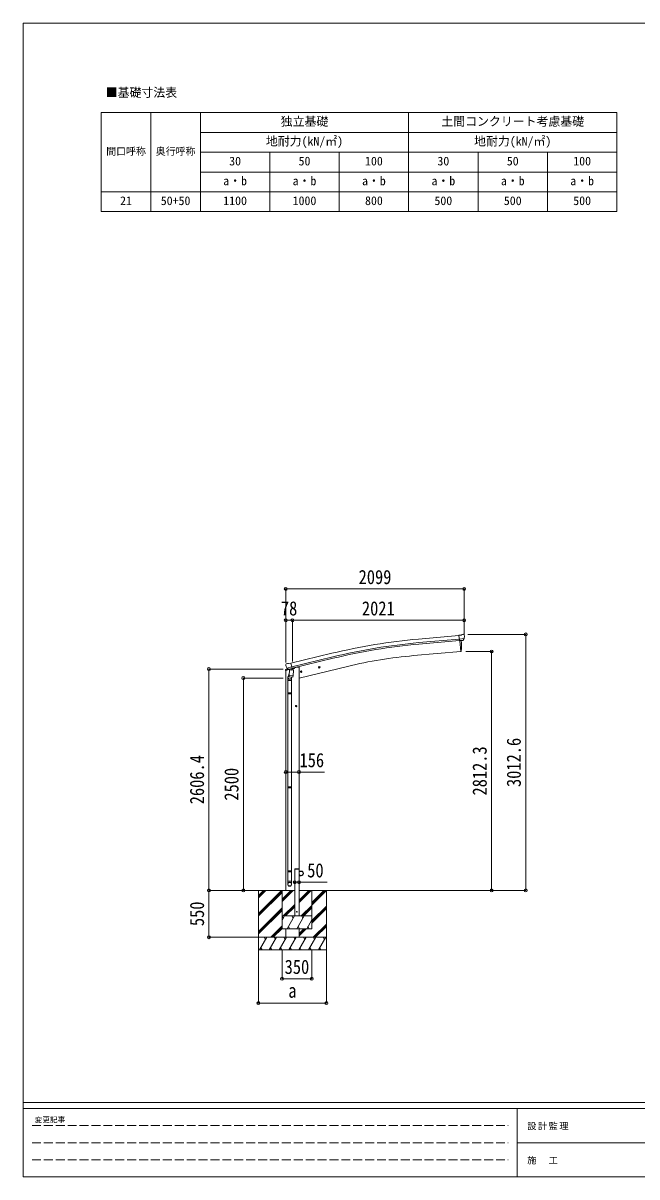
# Model space of a CAD drawing. Units: millimetres at full size, with parts at other scales. Extents: x -9783 to 9892, y -6828 to 6752.
# Drawn here: x -9783 to -2561, y -6828 to 6752 of the extents above; entities that cross this region are included whole.
import ezdxf
from ezdxf.enums import TextEntityAlignment as Align

# ---------------------------------------------------------------- set-up
doc = ezdxf.new("R2010")
doc.units = ezdxf.units.MM
doc.header["$LTSCALE"] = 35
doc.header["$PDMODE"] = 32
doc.header["$PDSIZE"] = 35
doc.linetypes.add('DASHED3', pattern=[4, 3, -1])
for name, color, linetype, lineweight in [('0-0_0', 7, 'Continuous', 9), ('0-1_本体', 4, 'Continuous', 9), ('0-2_部品', 7, 'Continuous', 9), ('0-4_TABLE1', 3, 'Continuous', 9), ('0-5_DIM1', 3, 'Continuous', 9), ('0-A_寸法', 6, 'Continuous', 9), ('1-0_FRAME', 7, 'Continuous', 18), ('F-0_240', 7, 'Continuous', 9)]:
    doc.layers.add(name, color=color, linetype=linetype, lineweight=lineweight)
doc.styles.add('ＭＳ ゴシック', font='')
doc.styles.get('ＭＳ ゴシック').set_extended_font_data('MS Gothic')

msp = doc.modelspace()

# ---------------------------------------------------------------- linework, layer by layer
at = {"layer": '0-0_0'}
for p, q in [((-6691.93, -3456.63), (-7042.23, -3456.63)), ((-7014.18, -3456.63), (-7014.18, -4156.63)), ((-7014.18, -3728.13), (-6742.67, -3456.63)), ((-7014.18, -3516), (-6954.81, -3456.63)), ((-7014.18, -3530.14), (-6940.67, -3456.63)), ((-7014.18, -3544.28), (-6926.52, -3456.63)), ((-7014.18, -3742.27), (-6736.43, -3464.53)), ((-7014.18, -3756.42), (-6736.43, -3478.67)), ((-6736.43, -3456.63), (-6736.43, -3906.63)), ((-6736.43, -3558.98), (-6634.08, -3456.63)), ((-6736.43, -3573.12), (-6619.94, -3456.63)), ((-6736.43, -3587.26), (-6605.79, -3456.63)), ((-6692.43, -3456.63), (-6586.43, -3456.63)), ((-6536.43, -3456.63), (-4548.6, -3456.63)), ((-6536.43, -3599.4), (-6393.66, -3456.63)), ((-6536.43, -3585.25), (-6407.8, -3456.63)), ((-6536.43, -3571.11), (-6421.95, -3456.63)), ((-6386.43, -3906.63), (-6386.43, -3456.63)), ((-6386.43, -3628.14), (-6214.91, -3456.63)), ((-6386.43, -3599.86), (-6243.2, -3456.63)), ((-6386.43, -3614), (-6229.05, -3456.63)), ((-6214.18, -3456.63), (-6214.18, -4156.63)), ((-7014.18, -3940.26), (-6736.43, -3662.52)), ((-6721.95, -3756.63), (-6586.43, -3621.11)), ((-6707.81, -3756.63), (-6586.43, -3635.25)), ((-6693.66, -3756.63), (-6586.43, -3649.4)), ((-6509.82, -3756.63), (-6386.43, -3633.24)), ((-6495.67, -3756.63), (-6386.43, -3647.39)), ((-6481.53, -3756.63), (-6386.43, -3661.53)), ((-6386.43, -3811.99), (-6214.18, -3639.74)), ((-6386.43, -3826.13), (-6214.18, -3653.89)), ((-7014.18, -3954.41), (-6736.43, -3676.66)), ((-7014.18, -3968.55), (-6736.43, -3690.8)), ((-6736.43, -3809.75), (-6705.76, -3756.63)), ((-6736.43, -3756.63), (-6386.43, -3756.63)), ((-6720.76, -3782.62), (-6735.76, -3756.63)), ((-6676.89, -3906.63), (-6590.29, -3756.63)), ((-6605.29, -3782.62), (-6620.29, -3756.63)), ((-6561.42, -3906.63), (-6474.82, -3756.63)), ((-6489.82, -3782.61), (-6504.82, -3756.63)), ((-6386.43, -3840.28), (-6214.18, -3668.03)), ((-6868.41, -4006.63), (-6736.43, -3874.65)), ((-6854.27, -4006.63), (-6736.43, -3888.79)), ((-6840.13, -4006.63), (-6736.43, -3902.93)), ((-6736.43, -3906.63), (-6386.43, -3906.63)), ((-6691.93, -3906.63), (-6691.93, -4006.63)), ((-6661.89, -3880.65), (-6646.9, -3906.63)), ((-6546.42, -3880.65), (-6531.42, -3906.63)), ((-6536.43, -3906.63), (-6536.43, -4006.63)), ((-6536.43, -3961.99), (-6481.07, -3906.63)), ((-6536.43, -3976.13), (-6466.93, -3906.63)), ((-6536.43, -3990.28), (-6452.78, -3906.63)), ((-6445.95, -3906.63), (-6386.43, -3803.53)), ((-6430.95, -3880.65), (-6415.95, -3906.63)), ((-6368.94, -4006.63), (-6214.18, -3851.87)), ((-6354.79, -4006.63), (-6214.18, -3866.02)), ((-6340.65, -4006.63), (-6214.18, -3880.16)), ((-6214.18, -4006.63), (-7014.18, -4006.63)), ((-7001.47, -4156.63), (-6914.87, -4006.63)), ((-6929.87, -4032.61), (-6944.87, -4006.63)), ((-6886, -4156.63), (-6799.4, -4006.63)), ((-6814.4, -4032.61), (-6829.4, -4006.63)), ((-6770.53, -4156.63), (-6683.93, -4006.63)), ((-6698.93, -4032.61), (-6713.93, -4006.63)), ((-6655.06, -4156.63), (-6568.46, -4006.63)), ((-6583.46, -4032.61), (-6598.46, -4006.63)), ((-6539.59, -4156.63), (-6452.99, -4006.63)), ((-6467.99, -4032.61), (-6482.99, -4006.63)), ((-6424.12, -4156.63), (-6337.52, -4006.63)), ((-6367.52, -4006.63), (-6352.52, -4032.61)), ((-6308.65, -4156.63), (-6222.05, -4006.63)), ((-6252.05, -4006.63), (-6237.05, -4032.61)), ((-7014.18, -4156.63), (-6214.18, -4156.63)), ((-6986.47, -4130.65), (-6971.47, -4156.63)), ((-6871, -4130.65), (-6856, -4156.63)), ((-6755.53, -4130.65), (-6740.53, -4156.63)), ((-6640.06, -4130.65), (-6625.06, -4156.63)), ((-6524.59, -4130.65), (-6509.59, -4156.63)), ((-6409.12, -4130.65), (-6394.12, -4156.63)), ((-6293.65, -4130.65), (-6278.66, -4156.63))]:
    msp.add_line(p, q, dxfattribs=at)
at = {"layer": '0-1_本体'}
for p, q in [((-4655.11, -454.28), (-5132.04, -497.34)), ((-4651.41, -497.12), (-5128.19, -540.12)), ((-4649.88, -514.1), (-5126.65, -557.09)), ((-4642.72, -516.73), (-4631.56, -644.33)), ((-6631.9, -783.04), (-6148.98, -665.74)), ((-4631.56, -644.33), (-5189.43, -693.14)), ((-6621.88, -824.81), (-6138.84, -707.48)), ((-6617.9, -841.38), (-6134.81, -724.04)), ((-6692.18, -866.59), (-6692.18, -3456.88)), ((-6536.53, -956.66), (-5965.06, -819.46)), ((-6536.18, -827), (-6536.18, -3456.38))]:
    msp.add_line(p, q, dxfattribs=at)
msp.add_lwpolyline([(-6536.18, -827), (-6556.18, -827), (-6589.69, -835.05)], dxfattribs=at)
for centre, radius, start, end in [((-4507.45, -7423.78), 6954.55, 95.15276, 103.65276), ((-4507.45, -7423.78), 6911.6, 95.15276, 103.65276), ((-4507.45, -7423.78), 6894.55, 95.15276, 103.65276), ((-4727.33, -5975.02), 5302.05, 95, 103.5)]:
    msp.add_arc(centre, radius, start, end, dxfattribs=at)
at = {"layer": '0-2_部品'}
for p, q in [((-4628.68, -450.34), (-4655.25, -452.67)), ((-4649.59, -517.33), (-4655.25, -452.67)), ((-4592.39, -492.63), (-4651.3, -497.79)), ((-4639.63, -516.46), (-4649.59, -517.33)), ((-4642.72, -516.73), (-4631.56, -644.33)), ((-4628.68, -450.34), (-4616.96, -443.58)), ((-4602.06, -441.99), (-4615.73, -443.19)), ((-4606.03, -513.52), (-4613.73, -514.19)), ((-4603.64, -512.12), (-4592.7, -493.18)), ((-4592.93, -447.74), (-4598.41, -443.14)), ((-4591.86, -449.78), (-4591.75, -451.13)), ((-4631.56, -644.33), (-4629.5, -644.08)), ((-6693.37, -798.57), (-6693.1, -799.72)), ((-6689.16, -789.99), (-6693.01, -796.29)), ((-6686.06, -787.75), (-6672.88, -784.58)), ((-6658.32, -787.26), (-6671.58, -784.56)), ((-6658.32, -787.26), (-6632.39, -781.03)), ((-6694.5, -866.9), (-6651.8, -856.65)), ((-6694.5, -860.01), (-6694.5, -866.9)), ((-6666, -850.8), (-6692.2, -857.1)), ((-6679.32, -838.88), (-6621.81, -825.07)), ((-6662.47, -853.79), (-6678.85, -839.3)), ((-6668.94, -983.94), (-6668.94, -949.59)), ((-6650.88, -903.31), (-6665.57, -941.86)), ((-6659.76, -854.35), (-6652.24, -852.55)), ((-6658.92, -854.25), (-6657.39, -853.88)), ((-6657.39, -853.88), (-6620.69, -845.07)), ((-6655.56, -854.11), (-6655.61, -854.85)), ((-6654.85, -855.89), (-6629.04, -862.33)), ((-6653.47, -940.54), (-6652.59, -928.07)), ((-6653.07, -941.9), (-6653.07, -941.9)), ((-6647.93, -861.24), (-6652.61, -928.07)), ((-6606.92, -931.27), (-6652.61, -928.07)), ((-6651.62, -942.68), (-6609.93, -945.59)), ((-6602.25, -864.43), (-6647.93, -861.24)), ((-6646.16, -858.06), (-6646.39, -861.34)), ((-6626.64, -846.89), (-6627.66, -861.5)), ((-6621.54, -944.78), (-6626.09, -956.1)), ((-6622.94, -949.29), (-6622.94, -983.94)), ((-6620.69, -845.07), (-6619.16, -844.7)), ((-6617.61, -842.6), (-6616.66, -842.66)), ((-6616.66, -842.66), (-6603.35, -857.98)), ((-6612.67, -847.26), (-6593.78, -842.72)), ((-6606.93, -931.27), (-6607.82, -943.96)), ((-6606.92, -931.27), (-6602.25, -864.43)), ((-6603.35, -857.98), (-6603.79, -864.32)), ((-6589.95, -834.55), (-6589.95, -837.86)), ((-6521.62, -884.17), (-6502.17, -879.5)), ((-6517.06, -876.39), (-6519.19, -883.59)), ((-6509.76, -874.64), (-6517.06, -876.39)), ((-6509.56, -891.56), (-6514.23, -872.11)), ((-6504.59, -880.08), (-6509.76, -874.64)), ((-6506.73, -887.28), (-6504.59, -880.08)), ((-6307.69, -832.81), (-6288.25, -828.14)), ((-6303.14, -825.03), (-6305.27, -832.23)), ((-6295.84, -823.28), (-6303.14, -825.03)), ((-6295.64, -840.2), (-6300.31, -820.76)), ((-6290.67, -828.73), (-6295.84, -823.28)), ((-6292.8, -835.92), (-6290.67, -828.73)), ((-6622.94, -983.94), (-6668.94, -983.94)), ((-6666.94, -983.94), (-6666.94, -1130.64)), ((-6624.94, -983.94), (-6624.94, -1130.64)), ((-6668.94, -1132.64), (-6667.94, -1130.64)), ((-6622.94, -1132.64), (-6668.94, -1132.64)), ((-6622.94, -1140.64), (-6668.94, -1140.64)), ((-6623.94, -1130.64), (-6667.94, -1130.64)), ((-6623.94, -1142.64), (-6667.94, -1142.64)), ((-6666.94, -1142.64), (-6666.94, -2236.83)), ((-6624.94, -1142.64), (-6624.94, -2236.83)), ((-6622.94, -1132.64), (-6623.94, -1130.64)), ((-6622.94, -1140.64), (-6623.94, -1142.64)), ((-6622.94, -1132.64), (-6622.94, -1140.64)), ((-6560.43, -1286.75), (-6580.43, -1286.75)), ((-6570.43, -1279.24), (-6576.93, -1283)), ((-6576.93, -1283), (-6576.93, -1290.5)), ((-6576.93, -1290.5), (-6570.43, -1294.26)), ((-6570.43, -1296.75), (-6570.43, -1276.75)), ((-6563.93, -1283), (-6570.43, -1279.24)), ((-6668.94, -2238.83), (-6667.94, -2236.83)), ((-6622.94, -2238.83), (-6668.94, -2238.83)), ((-6622.94, -2246.83), (-6668.94, -2246.83)), ((-6623.94, -2236.83), (-6667.94, -2236.83)), ((-6623.94, -2248.83), (-6667.94, -2248.83)), ((-6666.94, -2248.83), (-6666.94, -3349.01)), ((-6624.94, -2248.83), (-6624.94, -3349.01)), ((-6622.94, -2238.83), (-6623.94, -2236.83)), ((-6622.94, -2246.83), (-6623.94, -2248.83)), ((-6622.94, -2238.83), (-6622.94, -2246.83)), ((-6668.94, -3229.01), (-6667.94, -3227.01)), ((-6622.94, -3229.01), (-6668.94, -3229.01)), ((-6622.94, -3237.01), (-6668.94, -3237.01)), ((-6623.94, -3227.01), (-6667.94, -3227.01)), ((-6623.94, -3239.01), (-6667.94, -3239.01)), ((-6666.94, -3239.01), (-6666.94, -3349.01)), ((-6624.94, -3239.01), (-6624.94, -3349.01)), ((-6622.94, -3229.01), (-6623.94, -3227.01)), ((-6622.94, -3237.01), (-6623.94, -3239.01)), ((-6622.94, -3229.01), (-6622.94, -3237.01)), ((-6668.94, -3383.16), (-6668.94, -3349.01)), ((-6622.94, -3349.01), (-6668.94, -3349.01)), ((-6622.94, -3383.16), (-6622.94, -3349.01))]:
    msp.add_line(p, q, dxfattribs=at)
for points in [[(-4639.63, -516.46), (-4639.36, -516.53), (-4613.99, -514.31), (-4613.73, -514.19)], [(-4592.31, -492), (-4592.6, -492.99), (-4592.7, -493.18)], [(-6626.96, -846.48), (-6617.23, -844.15), (-6632.39, -781.03)], [(-6679.59, -838.3), (-6679.01, -839.14), (-6678.85, -839.3)], [(-6626.96, -846.48), (-6627.19, -846.63), (-6651.96, -852.58), (-6652.24, -852.55)], [(-6519.19, -883.59), (-6514.02, -889.03), (-6506.73, -887.28)], [(-6305.27, -832.23), (-6300.1, -837.68), (-6292.8, -835.92)], [(-6668.94, -1132.64), (-6668.94, -1140.64), (-6667.94, -1142.64)], [(-6570.43, -1294.26), (-6563.93, -1290.5), (-6563.93, -1283)], [(-6668.94, -2238.83), (-6668.94, -2246.83), (-6667.94, -2248.83)], [(-6668.94, -3229.01), (-6668.94, -3237.01), (-6667.94, -3239.01)]]:
    msp.add_lwpolyline(points, dxfattribs=at)
for centre, radius in [((-6511.89, -881.84), 8.5), ((-6511.89, -881.84), 7.7), ((-6511.89, -881.84), 6.5), ((-6297.97, -830.48), 8.5), ((-6297.97, -830.48), 7.7), ((-6297.97, -830.48), 6.5), ((-6570.43, -1286.75), 8.5), ((-6570.43, -1286.75), 7.7), ((-6570.43, -1286.75), 6.5)]:
    msp.add_circle(centre, radius, dxfattribs=at)
at = {"layer": '0-2_部品', "color": 4}
msp.add_circle((-6561.43, -3706.63), 4, dxfattribs=at)
at = {"layer": '0-2_部品'}
for centre, radius, start, end in [((-5525.33, -588.52), 900, 356.63919, 4.64986), ((-4615.46, -446.17), 3, 95, 120), ((-4601.63, -446.97), 5, 50.00648, 94.99352), ((-4793.37, -468.77), 202.4, 353.4085, 5), ((-4629.87, -641.1), 3, 277, 356.63919), ((-6496.29, -752.47), 202.4, 193.5, 205.09125), ((-6684.89, -792.61), 5, 103.5, 148.5), ((-6672.18, -787.5), 3, 78.5, 103.5), ((-6691.5, -860.01), 3, 103.5, 180), ((-6638.94, -949.59), 30, 177.45142, 180), ((-6659.04, -853.76), 0.5, 248.23754, 283.5), ((-6656.05, -854.07), 0.5, 356, 103.5), ((-6654.61, -854.92), 1, 176, 256), ((-6651.53, -940.71), 1.95, 175.04017, 217.47766), ((-6651.48, -940.68), 2, 217.40962, 266), ((-6628.68, -861.36), 1.03, 250.03897, 351.96569), ((-6626.04, -846.97), 0.604, 100.59842, 172.20595), ((-6619.28, -844.22), 0.5, 283.5, 318.76246), ((-6609.79, -943.6), 2, 266, 349.46843), ((-6594.95, -837.86), 5, 283.5, 0)]:
    msp.add_arc(centre, radius, start, end, dxfattribs=at)
for centre, major_axis, ratio, start_param, end_param in [((-4606.29, -510.52), (1.62, -2.54), 0.997631, 5.80419048, 5.89294842), ((-4606.36, -510.41), (-3.5, 2.17), 0.650902, 2.11455212, 2.18736272), ((-4606.24, -510.61), (1.62, -2.54), 0.997631, 5.96575902, 6.76218013), ((-4587.54, -445.74), (-15.35, 3.44), 0.101033, 5.97514262, 5.97537366), ((-4594.86, -450.04), (2.71, -1.31), 0.997474, 0.53665673, 1.32256522), ((-6690.45, -797.86), (-1.57, -2.57), 0.99628, 4.71238898, 5.49965061), ((-6645.94, -949.29), (23, 0), 0.996195, 2.35855691, 6.32532375), ((-6645.94, -949.29), (21, 0), 0.996195, 2.77866839, 5.95123941), ((-6660.48, -851.53), (-0.73, -2.92), 0.997631, 5.80419048, 6.60061159), ((-6660.42, -851.3), (2.63, 3.16), 0.650902, 4.09582259, 4.16863319), ((-6660.46, -851.43), (-0.73, -2.92), 0.997631, 0.39023689, 0.47899483), ((-6645.94, -3381.41), (-23, 0), 0.996195, 3.14159265, 6.28318531), ((-6645.94, -3383.16), (-23, 0), 0.996195, 3.14159265, 6.28318531), ((-6645.94, -3383.16), (0, -23.43), 0.981806, 4.71238898, 7.85398163)]:
    msp.add_ellipse(centre, major_axis=major_axis, ratio=ratio, start_param=start_param, end_param=end_param, dxfattribs=at)
msp.add_ellipse((-6645.94, -3383.16), major_axis=(21, 0), ratio=0.996195, dxfattribs=at)
at = {"layer": '0-4_TABLE1'}
for p, q in [((-6586.73, -3206.63), (-6586.62, -3204.58)), ((-6536.13, -3206.63), (-6586.73, -3206.63)), ((-6537.23, -3203.63), (-6585.62, -3203.63)), ((-6536.43, -3206.63), (-6534.43, -3206.63)), ((-6536.43, -3206.63), (-6536.43, -3229.33)), ((-6536.13, -3206.63), (-6536.23, -3204.58)), ((-6534.43, -3229.33), (-6534.43, -3206.63)), ((-6511.43, -3229.33), (-6534.43, -3229.33)), ((-6534.43, -3231.33), (-6511.43, -3231.33)), ((-6536.43, -3306.63), (-6536.43, -3283.93)), ((-6536.43, -3306.63), (-6534.43, -3306.63)), ((-6534.43, -3281.93), (-6511.43, -3281.93)), ((-6534.43, -3283.93), (-6534.43, -3306.63)), ((-6511.43, -3283.93), (-6534.43, -3283.93))]:
    msp.add_line(p, q, dxfattribs=at)
msp.add_circle((-6511.43, -3256.63), 25, dxfattribs=at)
for centre, radius, start, end in [((-6585.62, -3204.63), 1, 90, 176.99994), ((-6537.23, -3204.63), 1, 3.00011, 90), ((-6534.43, -3229.33), 2, 180, 270), ((-6511.43, -3256.63), 27.3, 270, 90), ((-6511.43, -3256.63), 25.3, 270, 90), ((-6534.43, -3283.93), 2, 90, 180)]:
    msp.add_arc(centre, radius, start, end, dxfattribs=at)
at = {"layer": '0-5_DIM1'}
for p, q in [((-6586.43, -3206.63), (-6586.43, -3756.63)), ((-6536.43, -3206.63), (-6586.43, -3206.63)), ((-6536.43, -3756.63), (-6536.43, -3206.63))]:
    msp.add_line(p, q, dxfattribs=at)
at = {"layer": '0-A_寸法'}
for p, q in [((-6692.13, 92.18), (-6692.13, -276.82)), ((-6692.13, 92.18), (-4593.18, 92.18)), ((-4593.18, 92.18), (-4593.18, -276.82)), ((-6692.13, -276.82), (-6614.18, -276.82)), ((-6692.13, -276.82), (-6692.13, -774.13)), ((-6614.18, -276.82), (-6614.18, -763.69)), ((-6614.18, -276.82), (-4593.18, -276.82)), ((-4593.18, -276.82), (-4593.18, -441.25)), ((-3869.56, -443.98), (-4548.6, -443.98)), ((-3869.56, -3456.63), (-3869.56, -443.98)), ((-4271.35, -644.33), (-4572.78, -644.33)), ((-4271.35, -3456.63), (-4271.35, -644.33)), ((-7597.01, -850.26), (-6721.71, -850.26)), ((-7597.01, -3456.63), (-7597.01, -850.26)), ((-7191.46, -956.66), (-6721.71, -956.66)), ((-7191.46, -3456.63), (-7191.46, -956.66)), ((-6692.18, -2062.73), (-6536.18, -2062.73)), ((-6536.18, -2062.73), (-6236.18, -2062.73)), ((-6586.43, -3359.94), (-6536.43, -3359.94)), ((-6536.43, -3359.94), (-6203.76, -3359.94)), ((-7597.01, -3456.63), (-7014.18, -3456.63)), ((-7597.01, -4006.63), (-7597.01, -3456.63)), ((-7191.46, -3456.63), (-6721.71, -3456.63)), ((-4271.35, -3456.63), (-4572.78, -3456.63)), ((-3869.56, -3456.63), (-4548.6, -3456.63)), ((-7597.01, -4006.63), (-7014.18, -4006.63)), ((-7014.18, -4782.87), (-7014.18, -4160.57)), ((-6736.11, -4495.66), (-6736.11, -4160.57)), ((-6386.08, -4495.66), (-6386.08, -4160.57)), ((-6214.18, -4782.87), (-6214.18, -4160.57)), ((-6736.11, -4495.66), (-6386.08, -4495.66)), ((-7014.18, -4782.87), (-6214.18, -4782.87))]:
    msp.add_line(p, q, dxfattribs=at)
for p in [(-6692.13, 92.18), (-4593.18, 92.18), (-6692.13, -276.82), (-6614.18, -276.82), (-4593.18, -276.82), (-3869.56, -443.98), (-4271.35, -644.33), (-7597.01, -850.26), (-7191.46, -956.66), (-6692.18, -2062.73), (-6536.18, -2062.73), (-6586.43, -3359.94), (-6536.43, -3359.94), (-7597.01, -3456.63), (-7191.46, -3456.63), (-4271.35, -3456.63), (-3869.56, -3456.63), (-7597.01, -4006.63), (-6736.11, -4495.66), (-6386.08, -4495.66), (-7014.18, -4782.87), (-6214.18, -4782.87)]:
    msp.add_point(p, dxfattribs=at)
at = {"layer": '1-0_FRAME'}
for p, q in [((-8863.19, 5699.12), (-8863.19, 4532.45)), ((-8863.19, 5699.12), (-2796.52, 5699.12)), ((-8279.85, 5699.12), (-8279.85, 4532.45)), ((-5246.52, 5699.12), (-5246.52, 4532.45)), ((-7696.52, 5465.79), (-2796.52, 5465.79)), ((-7696.52, 5232.45), (-2796.52, 5232.45)), ((-4429.85, 5232.45), (-4429.85, 4532.45)), ((-7696.52, 4999.12), (-2796.52, 4999.12)), ((-8863.19, 4765.79), (-7696.52, 4765.79)), ((-7696.52, 4765.79), (-2796.52, 4765.79)), ((-8863.19, 4532.45), (-8279.85, 4532.45)), ((-8279.85, 4532.45), (-5246.52, 4532.45)), ((-5246.52, 4532.45), (-3613.19, 4532.45)), ((-3613.19, 4532.45), (-2796.52, 4532.45))]:
    msp.add_line(p, q, dxfattribs=at)
for points in [[(-7696.52, 5699.12), (-7696.52, 5465.79), (-7696.52, 4765.79), (-7696.52, 4532.45)], [(-2796.52, 5699.12), (-2796.52, 4999.12), (-2796.52, 4532.45)], [(-6879.85, 5232.45), (-6879.85, 4999.12), (-6879.85, 4532.45)], [(-6063.19, 5232.45), (-6063.19, 4999.12), (-6063.19, 4532.45)], [(-3613.19, 5232.45), (-3613.19, 4765.79), (-3613.19, 4532.45)]]:
    msp.add_lwpolyline(points, dxfattribs=at)
at = {"layer": 'F-0_240', "color": 5}
for p, q in [((-9783.03, 6751.9), (-9783.03, -6828.1)), ((-9783.03, 6751.9), (9396.97, 6751.9)), ((-9783.03, -5953.1), (9396.97, -5953.1)), ((-9783.03, -6023.1), (6285.75, -6023.1)), ((-3969.25, -6023.1), (-3969.25, -6828.1)), ((-3969.25, -6425.6), (3205.75, -6425.6)), ((-9783.03, -6828.1), (9396.97, -6828.1))]:
    msp.add_line(p, q, dxfattribs=at)
at = {"layer": 'F-0_240', "color": 4, "linetype": 'DASHED3'}
for p, q in [((-9678.03, -6224.35), (-4074.25, -6224.35)), ((-9678.03, -6425.6), (-4074.25, -6425.6)), ((-9678.03, -6626.85), (-4074.25, -6626.85))]:
    msp.add_line(p, q, dxfattribs=at)

# ---------------------------------------------------------------- texts
at = {"layer": '0-A_寸法', "color": 7, "style": 'ＭＳ ゴシック', "width": 0.85}
for s, p in [('2099', (-5835.15, 99.18)), ('78', (-6749.4, -269.82)), ('2021', (-5796.18, -269.82)), ('156', (-6530.55, -2055.73)), ('50', (-6439.84, -3352.94)), ('350', (-6705.47, -4488.66)), ('a', (-6662.3, -4768.62))]:
    msp.add_text(s, height=166.8, dxfattribs=at).set_placement(p, align=Align.BOTTOM_LEFT)
for s, p in [('3012.6', (-3876.56, -2239.06)), ('2606.4', (-7604.01, -2442.19)), ('2812.3', (-4278.35, -2339.23)), ('2500', (-7198.46, -2399.14)), ('550', (-7604.01, -3876.01))]:
    msp.add_text(s, height=166.8, rotation=90, dxfattribs=at).set_placement(p, align=Align.BOTTOM_LEFT)
at = {"layer": '1-0_FRAME', "style": 'ＭＳ ゴシック'}
for s, height, p in [('■基礎寸法表', 102.6, (-8810.34, 5852.46)), ('独立基礎', 102.6, (-6751.52, 5512.45)), ('土間コンクリート考慮基礎', 102.6, (-4861.52, 5512.45)), ('間口呼称', 85.53, (-8804.85, 5174.12)), ('奥行呼称', 85.53, (-8221.52, 5174.12)), ('地耐力(kN/㎡)', 102.6, (-6926.52, 5279.12)), ('地耐力(kN/㎡)', 102.6, (-4476.52, 5279.12)), ('30', 102.6, (-7358.19, 5045.79)), ('50', 102.6, (-6541.52, 5045.79)), ('100', 102.6, (-5759.85, 5045.79)), ('30', 102.6, (-4908.19, 5045.79)), ('50', 102.6, (-4091.52, 5045.79)), ('100', 102.6, (-3309.85, 5045.79)), ('a・b', 102.6, (-7428.19, 4812.45)), ('a・b', 102.6, (-6611.52, 4812.45)), ('a・b', 102.6, (-5794.85, 4812.45)), ('a・b', 102.6, (-4978.19, 4812.45)), ('a・b', 102.6, (-4161.52, 4812.45)), ('a・b', 102.6, (-3344.85, 4812.45)), ('21', 102.6, (-8641.52, 4579.12)), ('50+50', 102.6, (-8163.19, 4579.12)), ('1100', 102.6, (-7428.19, 4579.12)), ('1000', 102.6, (-6611.52, 4579.12)), ('800', 102.6, (-5759.85, 4579.12)), ('500', 102.6, (-4943.19, 4579.12)), ('500', 102.6, (-4126.52, 4579.12)), ('500', 102.6, (-3309.85, 4579.12))]:
    msp.add_text(s, height=height, dxfattribs=at).set_placement(p, align=Align.BOTTOM_LEFT)
at = {"layer": 'F-0_240', "style": 'ＭＳ ゴシック'}
msp.add_text('変更記事', height=64.15, dxfattribs=at).set_placement((-9646.27, -6206.85), align=Align.BOTTOM_LEFT)
at = {"layer": 'F-0_240', "char_height": 76.98, "attachment_point": 7, "style": 'ＭＳ ゴシック'}
for s, insert in [('\\T1.17;設計監理', (-3851.04, -6276.85)), ('\\T1.17;施\u3000工', (-3851.04, -6679.35))]:
    msp.add_mtext(s, dxfattribs=dict(at, insert=insert))

doc.saveas('drawing.dxf')
